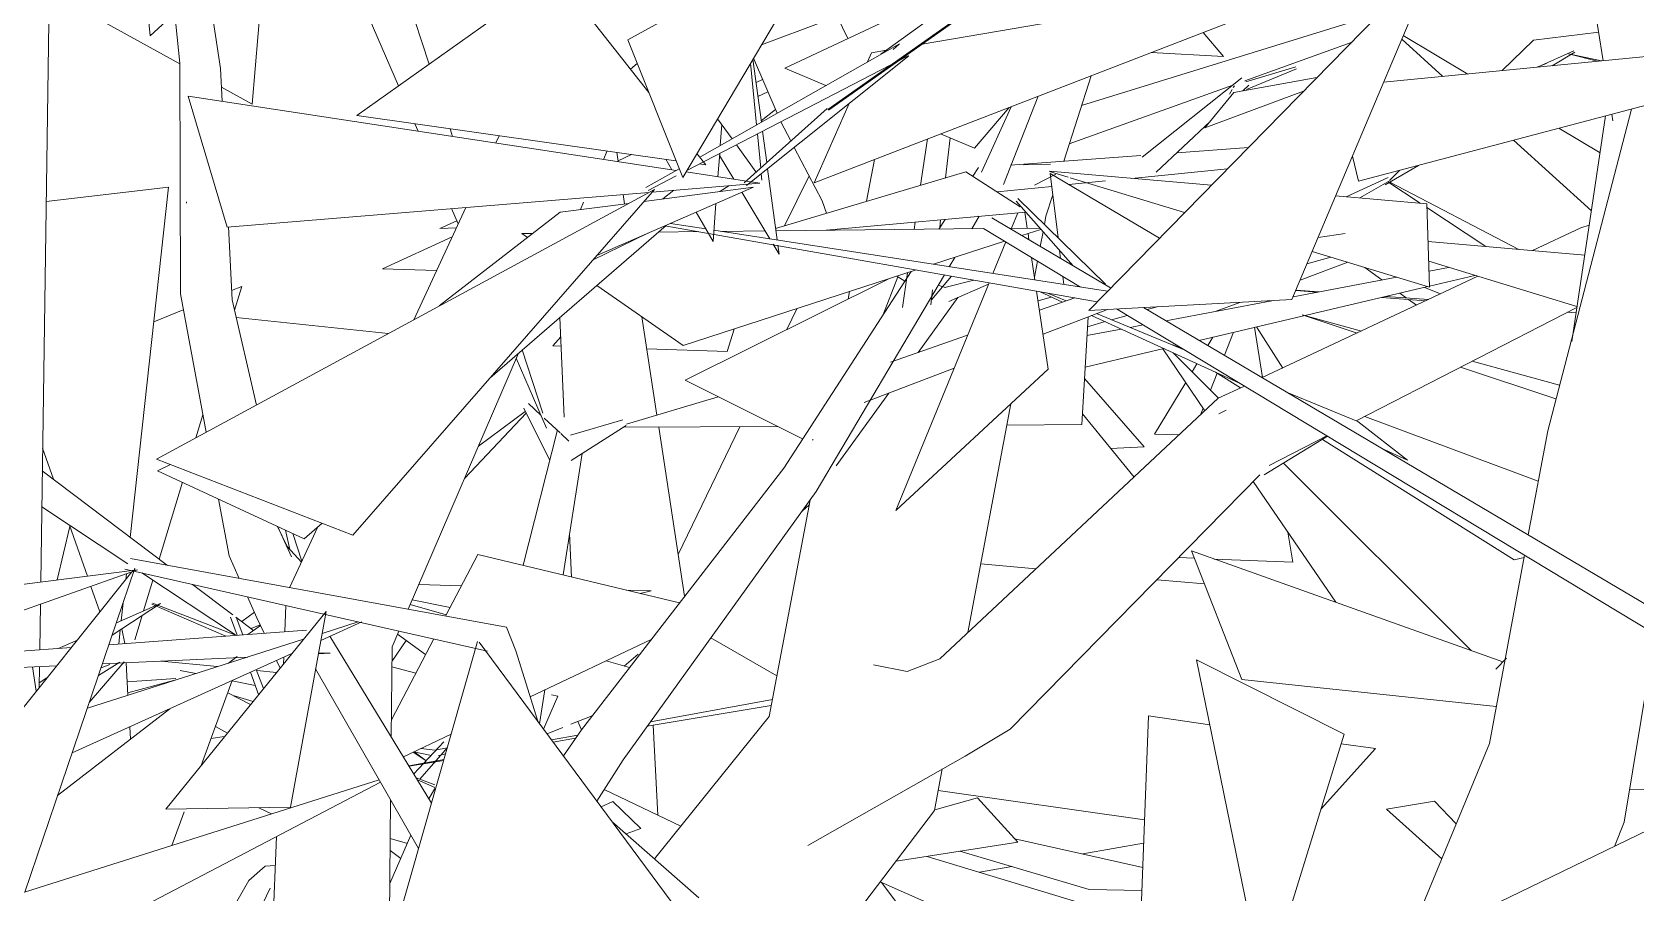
# Model space of a CAD drawing. Header units: millimetres. Extents: x 78096 to 288885, y -20632 to 149556.
# Drawn here: x 250809.6 to 251132.4, y 94961.6 to 95134.9 of the extents above; entities that cross this region are included whole.
import ezdxf

# ---------------------------------------------------------------- set-up
doc = ezdxf.new("R2010")
doc.units = ezdxf.units.MM
doc.layers.add('G-IMPT', color=8, linetype='Continuous', lineweight=9)
doc.layers.add('L-PLNT', color=71, linetype='Continuous', lineweight=9)

# ---------------------------------------------------------------- blocks, each defined once
blk = doc.blocks.new('ZZ-V - Tree Broadleaf 1 - 3dtree rotund SIMPLU-4826059-TOMH A-A')
at = {"layer": 'G-IMPT'}
for p, q in [((25284, 95130.46), (25371.9, 95194.37)), ((25372.67, 95189.38), (25273.3, 95119.37)), ((25273.43, 95119.19), (25372.68, 95189.29)), ((25288.26, 95129.88), (25372.7, 95189.2)), ((25325.84, 95078.92), (25395.37, 95149.89)), ((25366.73, 95081.07), (25396.02, 95150.56)), ((25218.5, 95146.6), (25178.48, 95118.12)), ((25218.5, 95146.6), (25237.28, 95122.79)), ((25300.47, 95147.58), (25259.94, 95132.35)), ((25264.63, 95127.67), (25308.52, 95148.28)), ((25270.58, 95104.6), (25382.76, 95147.97)), ((25292.29, 95132.51), (25382.76, 95147.97)), ((25248.55, 95141.91), (25233.06, 95133.38)), ((25264.22, 95139.57), (25244.1, 95105.65)), ((25380.12, 95104.9), (25496.75, 95135.75)), ((25385.18, 95124.83), (25496.75, 95135.75)), ((25244.1, 95105.65), (25233.06, 95133.38)), ((25247.54, 95109.77), (25287.74, 95132.58)), ((25282.11, 95130.77), (25281.3, 95128.93)), ((25282.11, 95130.77), (25285.13, 95131.28)), ((25286.45, 95131.4), (25287.7, 95132.51)), ((25234.96, 95128.61), (25233.6, 95127.44)), ((25244.94, 95107.07), (25289.47, 95130.14)), ((25256.94, 95104.03), (25289.61, 95130.18)), ((25258.96, 95116.25), (25257.76, 95128.68)), ((25258.23, 95129.46), (25259.93, 95116.8)), ((25264.63, 95127.67), (25272.92, 95124.17)), ((25273.3, 95119.37), (25286.32, 95128.51)), ((25144.55, 95122.06), (25242.79, 95107.08)), ((25144.55, 95122.06), (25152.38, 95095.68)), ((25242.74, 95109.05), (25178.48, 95118.12)), ((25251.13, 95117.5), (25254.03, 95113.46)), ((25256.48, 95104.6), (25273.18, 95119.54)), ((25277.62, 95120.58), (25270.58, 95104.6)), ((25309.79, 95119.76), (25302.83, 95111.55)), ((25251.97, 95116.32), (25251.66, 95112.11)), ((25259.79, 95107.57), (25259.13, 95114.42)), ((25260.17, 95114.96), (25261.02, 95108.66)), ((25296, 95114.43), (25302.83, 95111.55)), ((25254.91, 95112.24), (25258.81, 95106.81)), ((25240.67, 95109.34), (25241.9, 95107.21)), ((25246.97, 95110.49), (25248.78, 95108.2)), ((25248.78, 95108.2), (25247.47, 95108.38)), ((25251.54, 95110.49), (25251.19, 95105.8)), ((25251.51, 95110.1), (25254.4, 95105.31)), ((25378.91, 95109.97), (25380.12, 95104.9)), ((25236.7, 95103.62), (25243.39, 95107.42)), ((25237.12, 95103.02), (25242.81, 95105.97)), ((25244.77, 95106.78), (25257.39, 95104.85)), ((25257.55, 95104.83), (25259.62, 95104.51)), ((25260.03, 95105.12), (25259.91, 95106.4)), ((25261.18, 95107.43), (25263.11, 95093.08)), ((25262.79, 95095.42), (25301.1, 95106.83)), ((25312.04, 95099.77), (25301.1, 95106.83)), ((25238.4, 95103.26), (25138.14, 95048.96)), ((25237.3, 95102.67), (25152.38, 95095.68)), ((25177.69, 95033.67), (25238.4, 95103.26)), ((25226.81, 95089.98), (25258.32, 95103.69)), ((25258.32, 95103.69), (25236.3, 95100.86)), ((25259.62, 95104.51), (25237.93, 95102.72)), ((25255.99, 95102.68), (25261.64, 95093.31)), ((25311.59, 95101.45), (25329.2, 95084.2)), ((25195.08, 95079.8), (25219.45, 95098.69)), ((25233.22, 95100.46), (25219.45, 95098.69)), ((25246.81, 95098.68), (25250.21, 95092.76)), ((25250.78, 95100.41), (25250.21, 95092.76)), ((25272.96, 95095.04), (25313.14, 95098.71)), ((25310.26, 95095.43), (25311.55, 95098.57)), ((25311.22, 95100.9), (25322.68, 95087.9)), ((25312.98, 95098.7), (25313.46, 95095.46)), ((25205.28, 95065.29), (25240.74, 95095.98)), ((25240.53, 95095.95), (25327.53, 95080.63)), ((25241.61, 95096.42), (25248.74, 95095.31)), ((25250.38, 95095.06), (25329.6, 95082.75)), ((25251.93, 95094.82), (25260.68, 95094.91)), ((25262.86, 95094.93), (25304.67, 95095.37)), ((25304.67, 95095.37), (25324.18, 95083.59)), ((25306.33, 95097.56), (25330.25, 95083.42)), ((25309.95, 95095.42), (25315.99, 95095.49)), ((25316.22, 95095.22), (25312.4, 95093.98)), ((25211.69, 95094.39), (25213.94, 95094.42)), ((25211.69, 95094.39), (25212.86, 95093.58)), ((25226.04, 95089.1), (25237.1, 95094.46)), ((25239.24, 95094.68), (25247.24, 95094.77)), ((25262.29, 95092.22), (25263.49, 95090.24)), ((25263.25, 95092.06), (25263.49, 95090.24)), ((25308.88, 95092.83), (25294.59, 95088.19)), ((25306.54, 95086.33), (25309.14, 95092.68)), ((25313.62, 95094.37), (25313.8, 95093.14)), ((25314.34, 95089.53), (25315.01, 95085.01)), ((25291.08, 95087.05), (25244.2, 95071.81)), ((25226.79, 95083.9), (25244.2, 95071.81)), ((25287.01, 95038.61), (25305.77, 95084.46)), ((25315.35, 95082.78), (25317.68, 95067.09)), ((25325.84, 95078.92), (25366.73, 95081.07)), ((25331.43, 95079.21), (25482.08, 94988.21)), ((25336.88, 95079.5), (25487.23, 94990.59)), ((25287.01, 95038.61), (25317.68, 95067.09)), ((25177.69, 95033.67), (25138.14, 95048.96)), ((25138.39, 95046.62), (25140.96, 95047.87)), ((25138.39, 95046.62), (25167.88, 95032.94)), ((25167.88, 95032.94), (25171.49, 95036.07)), ((25208.6, 95015.11), (25132.96, 95028.93)), ((25048.18, 95015.93), (25134.34, 95026.65)), ((25133.22, 95026.26), (25078.02, 94957.4)), ((25095.38, 95012.94), (25134.34, 95026.65)), ((25111.63, 94961.78), (25133.82, 95027.01)), ((25204.82, 95010.3), (25131.81, 95026.83)), ((25172.3, 95018.32), (25140.01, 94978.47)), ((25165.12, 94978.88), (25172.3, 95018.32)), ((25168.39, 95014.53), (25128.58, 95011.6)), ((25171.23, 95012.47), (25179.47, 95016.19)), ((25178.76, 95016.2), (25171.49, 95013.89)), ((25208.6, 95015.11), (25210.49, 95010.37)), ((25121.02, 95011.04), (25069.37, 95007.24)), ((25167.74, 95012.7), (25124.24, 94998.85)), ((25173.07, 95013.3), (25193.54, 94979.72)), ((25186.15, 94953.79), (25202.79, 95012.22)), ((25251.22, 94947.14), (25203.12, 95012.14)), ((25121.18, 94989.85), (25165.43, 95009.85)), ((25124.62, 94999.97), (25131.62, 95008.16)), ((25126.48, 95005.44), (25130.77, 95008.11)), ((25156.52, 95009.12), (25127.28, 95007.77)), ((25132.04, 95007.99), (25132.42, 95001.45)), ((25152.68, 95007.9), (25154.41, 95009.24)), ((25173.13, 95009.89), (25170.74, 95009.78)), ((25173.13, 95009.89), (25170.77, 95009.9)), ((25210.49, 95010.37), (25214.92, 94996.19)), ((25118.06, 95007.34), (25070.37, 95005.14)), ((25113.17, 95007.12), (25113.96, 95002.24)), ((25126.99, 95006.93), (25128.77, 95007.59)), ((25170.19, 95006.74), (25190.93, 94970.56)), ((25153.4, 95004.41), (25147.15, 94987.29)), ((25118.26, 94981.27), (25140.82, 94998.73)), ((25132.78, 94995.1), (25132.92, 94992.62)), ((25033.06, 94936.97), (25183, 94984.4)), ((25183.27, 94983.93), (25081.2, 94930.56)), ((25165.12, 94978.88), (25140.01, 94978.47)), ((25143.75, 94977.95), (25141.28, 94971.2)), ((25247.33, 94960.68), (25229.86, 94976)), ((25438.54, 94974.32), (25406.26, 94958.72))]:
    blk.add_line(p, q, dxfattribs=at)
blk = doc.blocks.new('ZZ-V - Tree Broadleaf 2 - 3dtree rotund SIMPLU-4826084-TOMH A-A')
at = {"layer": 'G-IMPT'}
for p, q in [((25151.04, 95127.6), (25143.04, 95180.82)), ((25136.86, 95134.15), (25132.85, 95176.79)), ((25142.84, 95128.69), (25138.47, 95171.1)), ((25160.46, 95155.73), (25157.43, 95120.41)), ((25125.7, 95138.03), (25142.84, 95128.52)), ((25136.86, 95134.15), (25141.81, 95138.67)), ((25352.99, 95130.02), (25348.85, 95134.86)), ((25428.5, 95134.89), (25415.39, 95133.34)), ((25352.99, 95130.02), (25338.4, 95130.82)), ((25415.39, 95133.34), (25409.06, 95127.17)), ((25423.51, 95131.17), (25416.3, 95127.95)), ((25423.72, 95130.87), (25419.13, 95128.15)), ((25428.28, 95129.05), (25422.43, 95130.54)), ((25422.43, 95130.54), (25429.09, 95129.13)), ((25142.97, 95082.24), (25142.84, 95128.69)), ((25151.37, 95121.02), (25151.04, 95127.6)), ((25367.5, 95127.95), (25357.47, 95124.89)), ((25367.65, 95127.57), (25357.6, 95123.41)), ((25416.04, 95127.85), (25417.97, 95128.6)), ((25356.68, 95125.74), (25336.6, 95109.75)), ((25354.91, 95123.81), (25355.17, 95124.11)), ((25371.75, 95125.78), (25355.04, 95122.79)), ((25358.07, 95124.23), (25356.89, 95123.12)), ((25151.23, 95123.86), (25157.43, 95120.41)), ((25315.63, 95122.02), (25308.66, 95104.25)), ((25349.24, 95115.64), (25369.07, 95123.04)), ((25349.24, 95115.64), (25355.04, 95122.79)), ((25354.71, 95123.39), (25354.19, 95122.47)), ((25310.2, 95119.92), (25304.27, 95106.72)), ((25350.29, 95116.93), (25339.4, 95106.73)), ((25206.45, 95112.62), (25207.13, 95114.08)), ((25293.38, 95113.42), (25291.99, 95104.12)), ((25297.93, 95113.62), (25297, 95105.61)), ((25343.58, 95110.64), (25357.98, 95111.72)), ((25228.13, 95109.31), (25228.92, 95111)), ((25310.1, 95108.14), (25336.32, 95110.1)), ((25318.12, 95108.36), (25312.72, 95108.23)), ((25392.19, 95108.1), (25385.5, 95104.21)), ((25302.53, 95105.9), (25303.67, 95107.66)), ((25319.19, 95106.31), (25314.89, 95104.15)), ((25317.93, 95106.92), (25350.53, 95104.12)), ((25321.68, 95105.75), (25317.93, 95106.89)), ((25319.66, 95093.54), (25318.1, 95106.44)), ((25340.1, 95093.47), (25318.1, 95106.44)), ((25321.85, 95104.22), (25329.2, 95104.96)), ((25345.13, 95098.61), (25322.12, 95105.61)), ((25334.52, 95105.49), (25353.77, 95107.42)), ((25386.11, 95105.68), (25377.67, 95101.78)), ((25386.53, 95105.05), (25380.43, 95101.54)), ((25392.58, 95100.5), (25386.07, 95104.79)), ((25386.45, 95104.72), (25412.43, 95091.2)), ((25388.47, 95107.11), (25386.46, 95105.15)), ((25307.38, 95102.77), (25318.41, 95103.88)), ((25375.54, 95101.96), (25393.9, 95100.38)), ((25144.18, 95100.73), (25144.18, 95100.5)), ((25189.95, 95077.02), (25200.43, 95099.64)), ((25223.49, 95099.21), (25224.12, 95100.68)), ((25394.45, 95083.59), (25393.9, 95100.38)), ((25405.78, 95091.79), (25393.93, 95099.61)), ((25153.37, 95081.02), (25152.64, 95095.7)), ((25290.89, 95096.68), (25290.67, 95095.22)), ((25295.64, 95095.27), (25296.9, 95097.23)), ((25296.02, 95097.15), (25295.84, 95095.59)), ((25302.29, 95095.34), (25303.77, 95097.86)), ((25377.44, 95094.42), (25372, 95093.57)), ((25425.68, 95090.03), (25394.15, 95092.81)), ((25297.76, 95087.69), (25298.88, 95089.58)), ((25320.17, 95089.38), (25319.97, 95090.96)), ((25394.45, 95083.59), (25370.82, 95090.78)), ((25424.12, 95079.66), (25394.28, 95088.79)), ((25244.6, 95064.84), (25285.44, 95085.21)), ((25264.43, 95047.18), (25290.09, 95086.73)), ((25270.99, 95042.44), (25296.78, 95086.04)), ((25284.36, 95077.89), (25287.4, 95085.65)), ((25287.19, 95085.78), (25288.81, 95084.76)), ((25289.37, 95086.49), (25288.34, 95079.52)), ((25298.19, 95085.8), (25294.15, 95081.02)), ((25320.81, 95084.11), (25320.61, 95085.75)), ((25148.15, 95054.37), (25142.97, 95082.24)), ((25294.39, 95083.07), (25294.04, 95080.04)), ((25295.55, 95083.96), (25297, 95083.49)), ((25302.72, 95085), (25296.86, 95083.53)), ((25305.68, 95084.22), (25297.69, 95080.73)), ((25320.53, 95080.56), (25315.89, 95082.68)), ((25321.27, 95080.81), (25317.39, 95082.42)), ((25158.28, 95059.86), (25153.37, 95081.02)), ((25299.48, 95081.51), (25291.47, 95070.42)), ((25323.02, 95081.42), (25315.92, 95078.95)), ((25329.6, 95079.11), (25316.63, 95074.14)), ((25184.81, 95074.23), (25154.2, 95077.47)), ((25356.2, 95064.25), (25326.38, 95077.88)), ((25345.02, 95071), (25327.41, 95078.28)), ((25301.45, 95073.9), (25285.93, 95068.49)), ((25188.83, 95018.73), (25211.03, 95070.27)), ((25298.75, 95067.29), (25280.63, 95060.34)), ((25268.24, 95053.05), (25244.6, 95064.84)), ((25285.56, 95062.23), (25274.99, 95047.6)), ((25380.03, 95056.54), (25365.68, 95062.47)), ((25390, 95048.79), (25380.03, 95056.54)), ((25270.35, 95052.89), (25270.24, 95052.76)), ((25390, 95048.79), (25384.73, 95051.2)), ((25115.17, 95046.61), (25140.35, 95027.58)), ((25223.69, 94994.49), (25264.43, 95047.18)), ((25152.77, 95029.52), (25150.65, 95040.94)), ((25232.09, 94988.4), (25270.99, 95042.44)), ((25115.06, 95039.38), (25132.4, 95027.91)), ((25162.5, 95035.44), (25165.36, 95029.31)), ((25164.48, 95031.35), (25162.52, 95035.43)), ((25165.02, 95030.77), (25164.11, 95034.69)), ((25164.95, 95023.09), (25170.61, 95035.31)), ((25165.64, 95033.98), (25167.43, 95028.43)), ((25164.48, 95031.35), (25167.34, 95028.25)), ((25154.83, 95024.94), (25152.77, 95029.52)), ((25202.87, 95029.77), (25196.36, 95017.35)), ((25243.43, 95020.02), (25202.87, 95029.77)), ((25135.19, 95026.07), (25154.08, 95013.58)), ((25145.43, 95023.75), (25153.55, 95017.61)), ((25158.39, 95017.04), (25156.49, 95021.24)), ((25197.29, 95019.12), (25189.65, 95020.64)), ((25199.58, 95023.49), (25190.98, 95023.72)), ((25237.77, 95022.43), (25232.82, 95022.57)), ((25237.77, 95022.43), (25235.56, 95021.91)), ((25129.24, 95013.53), (25138.95, 95019.9)), ((25138.95, 95019.9), (25130.08, 95016)), ((25137.21, 95019.75), (25152.14, 95013.34)), ((25137.34, 95019.96), (25154.29, 95013.49)), ((25163.99, 95014.21), (25164.21, 95019.5)), ((25189.25, 95019.7), (25196.5, 95017.62)), ((25153.07, 95017.14), (25154.39, 95013.5)), ((25154.12, 95017.18), (25157.7, 95014.48)), ((25154.21, 95017.13), (25155.57, 95013.59)), ((25159.1, 95015.49), (25156.57, 95013.66)), ((25158.39, 95017.04), (25159.83, 95013.9)), ((25185.59, 95011.21), (25186.94, 95014.35)), ((25122.23, 95012.55), (25118.35, 95010.85)), ((25185.41, 94993.05), (25185.59, 95011.21)), ((25193.96, 95012.76), (25185.45, 94996.48)), ((25192.32, 95009.63), (25186.68, 95013.75)), ((25237.75, 95012.67), (25213.38, 95001.12)), ((25162.34, 95008.45), (25163.05, 95006.91)), ((25163.73, 95007.75), (25163.78, 95009.11)), ((25228.67, 95008.36), (25233.37, 95007.01)), ((25347.53, 95008.54), (25377.27, 94993.59)), ((25347.53, 95008.54), (25361.11, 94942.06)), ((25114.55, 95003.9), (25116.11, 95004.92)), ((25157.08, 95006.07), (25158.71, 95001.56)), ((25158.25, 95006.61), (25159.72, 95002.79)), ((25236.97, 94995.18), (25261.92, 94999.35)), ((25262.15, 95000.56), (25237.63, 94996.09)), ((25150.01, 94995.12), (25152.45, 94993.83)), ((25216.78, 94993.68), (25219.98, 94994.96)), ((25221.57, 94995.6), (25225.87, 94997.31)), ((25337.89, 94997.28), (25335.67, 94940)), ((25337.89, 94997.28), (25350.19, 94995.5)), ((25149.13, 94992.71), (25151.86, 94993.1)), ((25197.49, 94993.59), (25187.86, 94989.03)), ((25189.95, 94985.6), (25196.02, 94992.05)), ((25222.96, 94993.42), (25217.68, 94992.46)), ((25218.01, 94992.01), (25222.5, 94992.76)), ((25220.08, 94989.22), (25223.69, 94994.49)), ((25377.27, 94993.59), (25361.34, 94942.08)), ((25376.68, 94991.68), (25383.58, 94990.69)), ((25196.04, 94988.52), (25188.96, 94987.23)), ((25189, 94987.16), (25195.99, 94988.33)), ((25189.81, 94989.95), (25192.42, 94988.22)), ((25189.95, 94990.02), (25193.52, 94989.29)), ((25190.04, 94990.06), (25192.44, 94988.24)), ((25191.15, 94984.55), (25196.73, 94990.92)), ((25194.27, 94990.37), (25191.38, 94990.7)), ((25196.71, 94990.87), (25194.27, 94990.37)), ((25196.37, 94989.66), (25194.84, 94989.24)), ((25226.81, 94980.12), (25232.09, 94988.4)), ((25372.64, 94978.6), (25383.58, 94990.69)), ((25194.2, 94983.37), (25190.42, 94984.84)), ((25194.2, 94982.86), (25190.68, 94984.4)), ((25243.73, 94975.06), (25228.28, 94982.43)), ((25434.71, 94982.52), (25455.04, 94982.39)), ((25158.74, 94978.78), (25161.3, 94977.53)), ((25185.06, 94956.85), (25185.29, 94980.39)), ((25227.69, 94978.94), (25230.06, 94980.01)), ((25235.68, 94974.59), (25230.06, 94980.01)), ((25303.42, 94980.81), (25294.82, 94978.39)), ((25303.42, 94980.81), (25311.56, 94971.86)), ((25160.79, 94935.88), (25162.31, 94972.97)), ((25235.68, 94974.59), (25232.7, 94973.51)), ((25187.33, 94968.56), (25185.19, 94970.18)), ((25287.04, 94968.02), (25311.56, 94971.86)), ((25160.02, 94967.02), (25156.74, 94964.15)), ((25160.02, 94967.02), (25162.07, 94967.15)), ((25141.29, 94937.05), (25156.74, 94964.15)), ((25152.47, 94944.87), (25161.06, 94962.6))]:
    blk.add_line(p, q, dxfattribs=at)
blk = doc.blocks.new('ZZ-V - Tree Broadleaf 2 - 3dtree rotund SIMPLU-4826109-TOMH A-A')
at = {"layer": 'G-IMPT'}
for p, q in [((25114.85, 95024.23), (25117.85, 95234.07)), ((25193.03, 95128.47), (25182.51, 95160.7)), ((25172.7, 95156.94), (25186.89, 95124.11)), ((25427.02, 95144.25), (25429.41, 95129.16)), ((25277.36, 95133.65), (25275.2, 95138.08)), ((25383.51, 95138.43), (25324.39, 95120.13)), ((25389.14, 95134.23), (25402.13, 95126.49)), ((25378.67, 95132.85), (25357.24, 95125.13)), ((25397.15, 95126), (25388.84, 95133.53)), ((25263.1, 95118.6), (25258.35, 95129.67)), ((25258.86, 95124.77), (25260.19, 95125.38)), ((25320.8, 95108.94), (25326.33, 95126.16)), ((25354.84, 95124.27), (25321.92, 95112.43)), ((25259.23, 95121.97), (25261.25, 95122.9)), ((25262.76, 95119.38), (25259.89, 95117.09)), ((25418.23, 95054.69), (25435.13, 95119.45)), ((25429.9, 95118.07), (25423.07, 95072.67)), ((25431.11, 95118.39), (25431.32, 95117.05)), ((25190.2, 95116.47), (25190.83, 95115)), ((25197.77, 95113.94), (25197.28, 95115.47)), ((25265.89, 95113.01), (25263.88, 95116.88)), ((25420.46, 95115.57), (25428.78, 95110.62)), ((25272.15, 95100.98), (25266.56, 95111.73)), ((25427.03, 95098.97), (25411.35, 95113.16)), ((25230.82, 95110.73), (25231.11, 95108.86)), ((25231.08, 95109.05), (25233.81, 95110.31)), ((25281.12, 95100.88), (25282.71, 95109.29)), ((25264.57, 95095.95), (25269.55, 95105.97)), ((25115.94, 95100.84), (25140.59, 95103.74)), ((25132.89, 95033.22), (25140.59, 95103.74)), ((25232.12, 95102.25), (25232.41, 95100.35)), ((25242.29, 95103.08), (25240.11, 95101.35)), ((25251.55, 95102.82), (25253.38, 95104)), ((25317.23, 95097.86), (25318.62, 95102.16)), ((25197.58, 95099.4), (25198.9, 95096.34)), ((25272.15, 95100.98), (25273.01, 95098.46)), ((25195.22, 95095.37), (25198.64, 95096.95)), ((25198.54, 95095.55), (25195.22, 95095.37)), ((25316.93, 95096.22), (25317.23, 95097.86)), ((25415.2, 95090.96), (25424.88, 95095.51)), ((25424.88, 95095.51), (25426.58, 95096.04)), ((25183.63, 95087.28), (25197.7, 95093.74)), ((25316.09, 95091.79), (25316.65, 95094.74)), ((25314.93, 95085.58), (25315.54, 95088.81)), ((25378.02, 95088.59), (25368.39, 95085.02)), ((25374.6, 95089.64), (25369.75, 95088.25)), ((25183.63, 95087.28), (25194.56, 95086.97)), ((25360.77, 95065.37), (25404.16, 95085.77)), ((25387.84, 95085.6), (25366.98, 95081.67)), ((25384.84, 95085.04), (25381.39, 95087.57)), ((25398.27, 95087.57), (25394.35, 95086.83)), ((25403.59, 95085.94), (25394.45, 95083.79)), ((25153.28, 95082.93), (25155.31, 95083.74)), ((25153.86, 95078.94), (25155.31, 95083.74)), ((25277.4, 95081.2), (25277.68, 95082.69)), ((25394.08, 95083.7), (25348.06, 95072.88)), ((25367.5, 95082.9), (25371.74, 95082.57)), ((25372.18, 95082.65), (25367.53, 95082.97)), ((25389.77, 95081.43), (25388.47, 95082.38)), ((25396.64, 95082.23), (25393.43, 95083.55)), ((25137.63, 95076.63), (25143.56, 95079.02)), ((25265.07, 95075.05), (25267.1, 95079.25)), ((25318.25, 95081.6), (25315.64, 95080.82)), ((25339.63, 95079.64), (25337.61, 95079.07)), ((25362.67, 95080.86), (25341.37, 95076.84)), ((25356.26, 95080.52), (25351.49, 95078.75)), ((25379.69, 95056.68), (25424.09, 95079.49)), ((25384.81, 95081.52), (25393.63, 95080.82)), ((25394.28, 95081.12), (25385.64, 95081.72)), ((25391.79, 95079.95), (25390.23, 95081.09)), ((25219.35, 95077.47), (25220.26, 95057.44)), ((25235.88, 95077.59), (25238.89, 95057.85)), ((25325.7, 95077.62), (25324.45, 95055.91)), ((25329.11, 95076.64), (25325.59, 95075.63)), ((25333.58, 95077.91), (25330.45, 95077.02)), ((25336.78, 95075.98), (25334.17, 95075.48)), ((25359.21, 95075.51), (25360.85, 95065.41)), ((25359.64, 95075.61), (25364.91, 95067.31)), ((25368.77, 95078.02), (25379.86, 95074.34)), ((25380.75, 95074.76), (25368.82, 95078.03)), ((25422.23, 95078.54), (25423.93, 95078.4)), ((25217.95, 95071.77), (25219.53, 95073.61)), ((25254.43, 95075.13), (25253.02, 95070.66)), ((25332.37, 95075.14), (25325.48, 95073.85)), ((25349.82, 95071.85), (25350.83, 95073.54)), ((25353.15, 95069.87), (25355.01, 95074.52)), ((25210.6, 95069.28), (25216.68, 95055.22)), ((25215.96, 95058.21), (25211.8, 95070.94)), ((25217.95, 95071.77), (25219.61, 95071.72)), ((25236.86, 95071.17), (25253.02, 95070.66)), ((25340.96, 95071.22), (25325.12, 95067.49)), ((25349.24, 95058.7), (25340.74, 95071.16)), ((25344.48, 95071.33), (25342.78, 95071.96)), ((25342.83, 95070.36), (25351.97, 95061.23)), ((25346.64, 95066.55), (25347.62, 95068.17)), ((25350.35, 95062.85), (25351.7, 95066.25)), ((25351.38, 95066.45), (25356.39, 95063.31)), ((25400.65, 95067.45), (25419.9, 95061.08)), ((25420.62, 95063.87), (25403.03, 95068.68)), ((25337.01, 95051.42), (25324.99, 95065.2)), ((25339.1, 95053.98), (25345.35, 95064.4)), ((25351.92, 95061.21), (25357.16, 95063.67)), ((25213.03, 95060.15), (25215.56, 95057.82)), ((25251.21, 95061.54), (25232.79, 95056.03)), ((25295.86, 95008.79), (25351.92, 95061.21)), ((25301.51, 95014.08), (25310.15, 95060.1)), ((25146.1, 95053.27), (25147.5, 95057.88)), ((25212.58, 95058.21), (25200.21, 95045.15)), ((25202.98, 95051.58), (25212.4, 95058.57)), ((25212.09, 95059.21), (25217.32, 95048.72)), ((25216.2, 95057.23), (25219.43, 95054.25)), ((25232.02, 95056.85), (25221.52, 95053.76)), ((25324.58, 95058.09), (25334.95, 95045.34)), ((25348.36, 95057.88), (25348.89, 95059.21)), ((25353.53, 95058.85), (25352.01, 95058.09)), ((25416.34, 95044.54), (25381.4, 95057.56)), ((25218.91, 95054.87), (25211.95, 95027.59)), ((25219.56, 95054.12), (25221.2, 95052.61)), ((25232.7, 95055.77), (25221.64, 95048.67)), ((25263.23, 95055.55), (25232.07, 95055.37)), ((25239.27, 95055.41), (25244.46, 95021.35)), ((25243.18, 95029.76), (25255.62, 95055.5)), ((25324.45, 95055.91), (25309.35, 95055.82)), ((25339.1, 95053.98), (25344.04, 95053.84)), ((25373.89, 95053.57), (25361.14, 95045.8)), ((25362.13, 95047.66), (25373.76, 95053.64)), ((25372.87, 95052.95), (25411.45, 95028.72)), ((25414.32, 95033.7), (25418.23, 95054.69)), ((25115.23, 95051.16), (25117.42, 95044.9)), ((25223.87, 95050.1), (25220.01, 95025.65)), ((25337.01, 95051.42), (25330.25, 95051.12)), ((25365.03, 95048.17), (25402.82, 95010.41)), ((25138.72, 95028.82), (25143.39, 95044.3)), ((25310.05, 94994.59), (25360.29, 95045.79)), ((25375.55, 95020.14), (25358.97, 95044.44)), ((25261.51, 94997.17), (25269.74, 95040.72)), ((25269.56, 95039.76), (25268.19, 95038.56)), ((25118.16, 95024.64), (25120.74, 95035.43)), ((25120.65, 95035.68), (25124.25, 95025.4)), ((25221.33, 95034.01), (25221.73, 95025.23)), ((25365.93, 95034.24), (25366.91, 95028.23)), ((25356.63, 95004.59), (25346.52, 95030.5)), ((25346.52, 95030.5), (25409.21, 95008.13)), ((25304.1, 95027.86), (25315.2, 95026.87)), ((25343.96, 95029.15), (25347.09, 95029.03)), ((25351.11, 95028.86), (25366.91, 95028.23)), ((25406.49, 94991.69), (25413.56, 95029.6)), ((25413.47, 95029.13), (25411.45, 95028.72)), ((25131.96, 95024.69), (25132.09, 95025.86)), ((25135.57, 95018.42), (25137.44, 95024.58)), ((25339.59, 95024.69), (25349.12, 95023.84)), ((25124.96, 95023.35), (25126.77, 95018.21)), ((25114.65, 95010.58), (25114.78, 95019.77)), ((25131.06, 95016.43), (25131.45, 95020.04)), ((25133.82, 95012.6), (25135.3, 95017.5)), ((25155.35, 95016.26), (25157.89, 95018.15)), ((25130.55, 95011.75), (25130.86, 95014.59)), ((25131.16, 95014.79), (25131.81, 95011.84)), ((25157.23, 95014.84), (25159.06, 95015.58)), ((25188.42, 95012.48), (25185.56, 95008.22)), ((25249.79, 95013), (25263.05, 95005.33)), ((25139.13, 95008.32), (25150.44, 95007.19)), ((25235.12, 95009.73), (25232.34, 95007.31)), ((25289.3, 95006.2), (25295.86, 95008.79)), ((25409.96, 95008.87), (25407.76, 95006.7)), ((25114.54, 95002.96), (25114.6, 95007.18)), ((25132.26, 95004.12), (25142.07, 95004.82)), ((25132.39, 95001.91), (25142.33, 95004.63)), ((25142.95, 95006.44), (25146.1, 95005.81)), ((25158.33, 95006.4), (25162.32, 95006)), ((25185.55, 95007.17), (25190.36, 95005.88)), ((25289.3, 95006.2), (25282.48, 95007.54)), ((25356.63, 95004.59), (25407.89, 94999.18)), ((25433.6, 94975.89), (25438.74, 95006.69)), ((25152.49, 95001.92), (25157.09, 94999.55)), ((25153.38, 95004.35), (25158.04, 95003.42)), ((25153.58, 95001.36), (25157.6, 95000.19)), ((25216.36, 95002.54), (25215.29, 94995.7)), ((25218.98, 95001.22), (25217.69, 95001.51)), ((25216.07, 94994.63), (25218.98, 95001.22)), ((25222.98, 94996.16), (25223.71, 94994.49)), ((25238.15, 94995.38), (25239.06, 94977.29)), ((25238.44, 94968.48), (25261.51, 94997.17)), ((25300.95, 94989.2), (25310.05, 94994.59)), ((25388.49, 94948.28), (25406.49, 94991.69)), ((25269.29, 94971.17), (25300.95, 94989.2)), ((25294.78, 94978.2), (25296.36, 94986.59)), ((25193, 94980.6), (25194.2, 94982.64)), ((25337.07, 94976.37), (25295.55, 94982.28)), ((25395.46, 94980.12), (25385.76, 94978.47)), ((25395.46, 94980.12), (25399.8, 94975.54)), ((25274.14, 94951.08), (25294.78, 94978.2)), ((25396.89, 94968.53), (25385.76, 94978.47)), ((25431.68, 94971.01), (25433.6, 94975.89)), ((25185.13, 94963.52), (25189.39, 94973.25)), ((25188.66, 94971.59), (25185.22, 94972.57)), ((25336.7, 94966.77), (25310.93, 94972.55)), ((25293.32, 94969), (25336.28, 94955.96)), ((25325.92, 94962.33), (25299.91, 94970.04)), ((25336.89, 94971.65), (25324.62, 94969.48)), ((25310.32, 94966.95), (25303.84, 94965.81)), ((25328.73, 94944.09), (25283.85, 94963.84)), ((25300.69, 94941.82), (25284.11, 94963.72)), ((25336.52, 94962.13), (25325.92, 94962.33))]:
    blk.add_line(p, q, dxfattribs=at)

msp = doc.modelspace()

# ---------------------------------------------------------------- block references
at = {"layer": 'L-PLNT'}
for name in ['ZZ-V - Tree Broadleaf 1 - 3dtree rotund SIMPLU-4826059-TOMH A-A', 'ZZ-V - Tree Broadleaf 2 - 3dtree rotund SIMPLU-4826109-TOMH A-A', 'ZZ-V - Tree Broadleaf 2 - 3dtree rotund SIMPLU-4826084-TOMH A-A']:
    msp.add_blockref(name, (225696.455, 0), dxfattribs=at)

doc.saveas('drawing.dxf')
